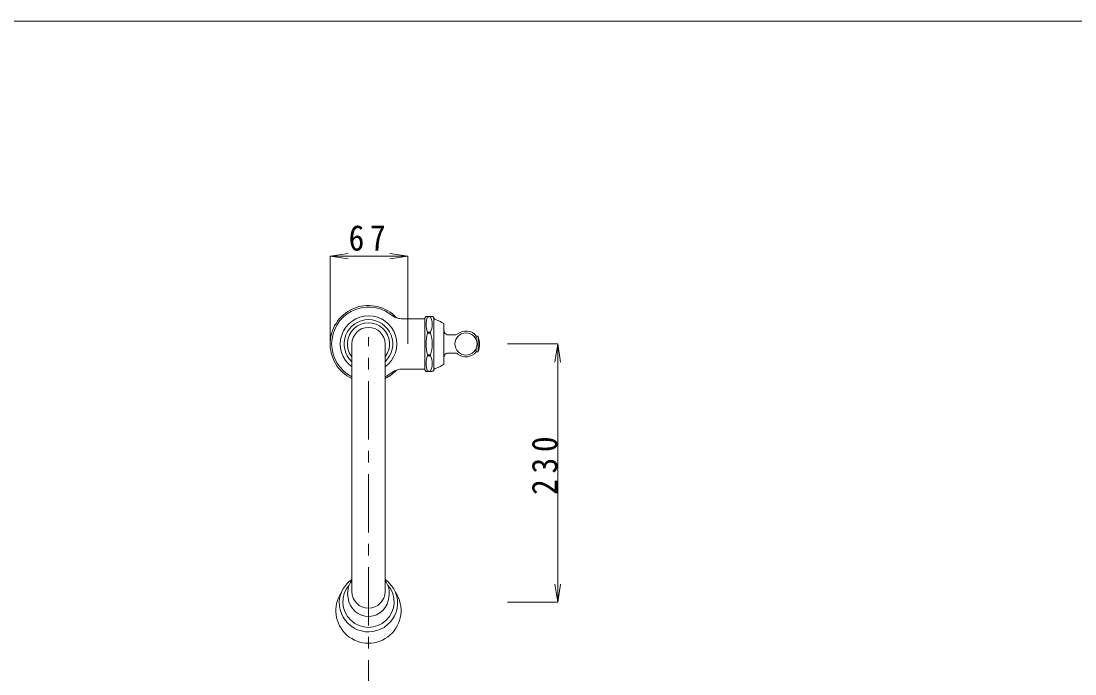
# Model space of a CAD drawing. Units: millimetres, scale not verified. Extents: x -1392 to 1350, y -947 to 991.
# Drawn here: x -927 to -21, y 430 to 991 of the extents above; entities that cross this region are included whole.
import ezdxf

# ---------------------------------------------------------------- set-up
doc = ezdxf.new("R2010")
doc.units = ezdxf.units.MM
doc.header["$LTSCALE"] = 10
doc.linetypes.add('CHAIN1', pattern=[8, 5, -1, 1, -1])
for name, color, linetype, lineweight in [('0-0_0', 7, 'Continuous', 5), ('0-1_レイヤー_1', 7, 'CHAIN1', 5), ('0-3', 7, 'Continuous', 5), ('F-0', 7, 'Continuous', 5)]:
    doc.layers.add(name, color=color, linetype=linetype, lineweight=lineweight)
doc.styles.add('ＭＳ ゴシック', font='')
doc.styles.get('ＭＳ ゴシック').set_extended_font_data('MS Gothic')

msp = doc.modelspace()

# ---------------------------------------------------------------- linework, layer by layer
at = {"layer": '0-0_0'}
for p, q in [((-597.52, 735.03), (-600.46, 735.11)), ((-597.52, 735.03), (-580, 735.03)), ((-580, 735.59), (-580, 691.31)), ((-577.72, 736.88), (-575.14, 736.84)), ((-572.33, 735.93), (-572.33, 690.96)), ((-563.75, 730.92), (-563.75, 695.98)), ((-575.14, 722.84), (-577.73, 722.84)), ((-575.14, 723.56), (-577.72, 723.58)), ((-575.14, 723.56), (-575.14, 722.84)), ((-559.48, 721.32), (-554.09, 721.32)), ((-535.73, 716.87), (-535.73, 720.13)), ((-534.37, 720.18), (-535.47, 720.18)), ((-534.07, 719.96), (-534.07, 706.94)), ((-642.79, 713.45), (-642.79, 500.43)), ((-614.22, 713.45), (-614.22, 500.43)), ((-535.73, 706.76), (-535.73, 709.94)), ((-575.14, 704.06), (-577.72, 704.04)), ((-575.14, 703.34), (-577.72, 703.32)), ((-575.14, 704.06), (-575.14, 703.34)), ((-559.48, 705.58), (-554.09, 705.58)), ((-534.37, 706.72), (-535.47, 706.72)), ((-597.52, 691.86), (-600.49, 691.79)), ((-597.52, 691.86), (-580, 691.86)), ((-579.95, 691.12), (-580, 691.31)), ((-578.92, 689.7), (-579.06, 689.9)), ((-573.66, 689.79), (-578.92, 689.7)), ((-575.14, 690.06), (-577.72, 690.02))]:
    msp.add_line(p, q, dxfattribs=at)
msp.add_lwpolyline([(-573.66, 737.11), (-576.47, 737.16), (-578.92, 737.2), (-579.06, 737)], dxfattribs=at)
msp.add_circle((-544.62, 713.45), 9.54, dxfattribs=at)
for centre, radius, start, end in [((-628.48, 713.47), 33.02, 42.81898, 244.32279), ((-628.49, 713.55), 31.66, 54.19177, 243.15802), ((-628.43, 713.44), 24.28, 305.80047, 233.73533), ((-597.28, 754.48), 19.84, 230.24769, 249.20166), ((-597.73, 757.45), 22.5, 253.1216, 263.02947), ((-571.5, 731.59), 9.39, 145.50691, 154.77943), ((-579.07, 736.77), 0.225, 87.9313, 142.62214), ((-559.65, 730.23), 19.26, 159.79497, 200.20503), ((-589.33, 730.2), 15.66, 334.92032, 25.07968), ((-573.74, 735.98), 1.13, 39.85711, 86.1749), ((-582.71, 729.28), 12.33, 32.6646, 37.03223), ((-569.4, 737.45), 3.3, 207.2946, 257.01218), ((-628.51, 713.45), 20.92, 313.17463, 226.76088), ((-628.51, 713.45), 18.19, 322.04951, 217.95384), ((-628.51, 713.45), 14.28, 0, 180), ((-576.85, 713.45), 21.84, 53.1301, 72.10386), ((-566.95, 725.89), 3.34, 358.55987, 15.97499), ((-550.26, 726.72), 13.38, 183.92826, 193.97266), ((-541.18, 713.45), 37.74, 165.56273, 194.43727), ((-579.28, 723.22), 1.6, 346.99879, 13.00121), ((-604.21, 713.45), 30.55, 342.0966, 17.9034), ((-559.99, 724.79), 3.5, 201.73563, 278.29421), ((-553.79, 724.54), 3.23, 264.75137, 313.68725), ((-544.62, 713.45), 11.17, 37.63945, 128.4346), ((-535.98, 720.13), 0.254, 0, 37.74924), ((-535.47, 719.92), 0.254, 90, 180), ((-534.37, 719.86), 0.317, 18.70133, 90), ((-553.31, 713.45), 20.32, 4.51179, 18.70133), ((-551.6, 713.03), 18.57, 340.85, 0.52851), ((-481.38, 714.59), 51.68, 179.49406, 181.54383), ((-559.65, 696.67), 19.26, 159.79515, 200.20485), ((-579.43, 703.68), 1.74, 348.08412, 11.91584), ((-589.49, 696.7), 15.81, 335.16695, 24.83299), ((-564.19, 700.31), 0.506, 329.93305, 359.65609), ((-1454.58, 788.56), 895.25, 354.34236, 354.44384), ((-560, 702.08), 3.53, 81.5232, 183.26108), ((-553.81, 702.3), 3.29, 46.58686, 94.82732), ((-544.64, 713.64), 11.31, 232.26768, 321.53821), ((-535.98, 706.76), 0.254, 322.25076, 360), ((-535.47, 706.97), 0.254, 180, 270), ((-534.37, 707.04), 0.317, 270, 341.29867), ((-628.48, 713.47), 33.02, 295.5878, 317.01532), ((-645.12, 740.88), 63.73, 299.03669, 305.9802), ((-601.59, 681.17), 10.16, 105.63476, 126.78132), ((-600.16, 680.97), 10.82, 91.7113, 112.62979), ((-554.56, 706.49), 29.68, 211.17813, 213.77365), ((-579.07, 690.13), 0.225, 217.37845, 272.06866), ((-573.74, 690.92), 1.13, 273.8326, 320.14595), ((-553.35, 677.6), 23.23, 142.68799, 147.16972), ((-569.55, 689.72), 3, 101.45136, 139.67456), ((-576.85, 713.45), 21.84, 287.89614, 306.8699), ((-629.03, 490.48), 24.59, 124.02359, 177.43454), ((-627.92, 499.11), 18.53, 143.67648, 193.17004), ((-628.36, 499.45), 17.74, 348.77256, 37.01533), ((-628.06, 490.39), 24.7, 5.4246, 55.48551), ((-628.51, 484.11), 28.05, 146.19619, 33.80344), ((-628.47, 491.69), 22.01, 139.19018, 40.86312), ((-628.51, 500.49), 14.28, 180.23691, 359.76309), ((-628.5, 490.93), 25.1, 178.53247, 4.09902), ((-628.5, 496.68), 17.56, 185.87727, 357.7463)]:
    msp.add_arc(centre, radius, start, end, dxfattribs=at)
at = {"layer": '0-1_レイヤー_1'}
msp.add_line((-628.51, 391.41), (-628.51, 719.42), dxfattribs=at)
at = {"layer": '0-3'}
for p, q in [((-661.5, 788.89), (-645.95, 791.2)), ((-661.5, 788.89), (-594.5, 788.89)), ((-661.5, 788.89), (-661.5, 713.49)), ((-661.5, 788.89), (-645.95, 786.57)), ((-594.5, 788.89), (-610.05, 791.2)), ((-594.5, 788.89), (-610.05, 786.57)), ((-594.5, 788.89), (-594.5, 713.49)), ((-465.69, 713.45), (-508.9, 713.45)), ((-465.69, 713.45), (-468, 697.9)), ((-465.69, 491.23), (-465.69, 713.45)), ((-465.69, 713.45), (-463.37, 697.9)), ((-465.69, 491.23), (-468, 506.78)), ((-465.69, 491.23), (-463.37, 506.78)), ((-465.69, 491.23), (-508.9, 491.23))]:
    msp.add_line(p, q, dxfattribs=at)
at = {"layer": 'F-0'}
msp.add_lwpolyline([(-1391.5, 991.14), (1350.16, 991.14), (1350.16, -947.41), (-1391.5, -947.41)], close=True, dxfattribs=at)

# ---------------------------------------------------------------- texts
at = {"layer": '0-3', "insert": (-645.53, 793.33), "char_height": 21.99, "attachment_point": 7, "style": 'ＭＳ ゴシック'}
msp.add_mtext('\\T1.36;\\W0.9;67', dxfattribs=at)
at = {"layer": '0-3', "insert": (-465.69, 583.59), "char_height": 21.99, "attachment_point": 7, "rotation": 90, "style": 'ＭＳ ゴシック'}
msp.add_mtext('\\T1.37;\\W0.9;230', dxfattribs=at)

doc.saveas('drawing.dxf')
